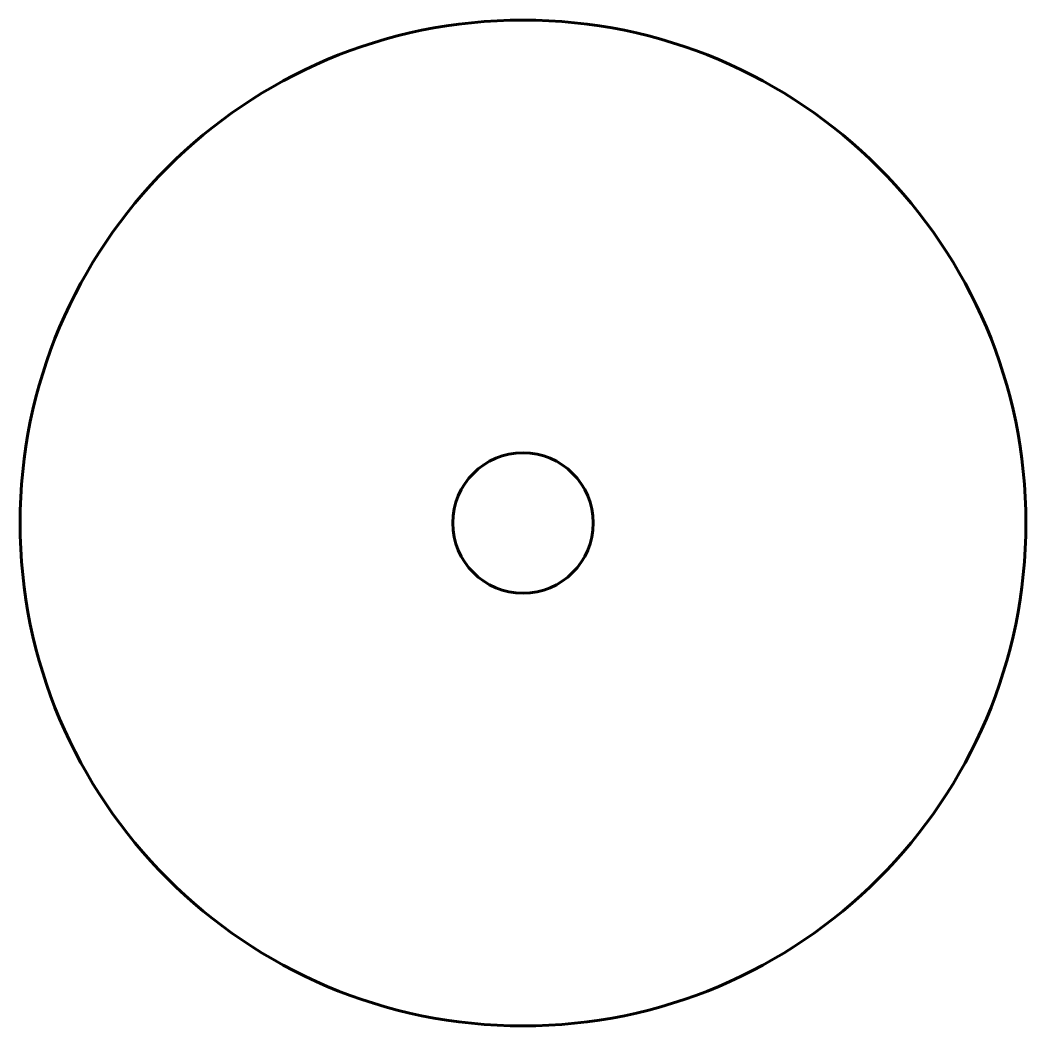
# Model space of a CAD drawing. Header units: millimetres. Extents: x -275 to 275, y -275 to 275.
import ezdxf

# ---------------------------------------------------------------- set-up
doc = ezdxf.new("R2010")
doc.units = ezdxf.units.MM
doc.linetypes.add('K5LT_BASIC', pattern=[0])
doc.layers.add('Системный слой', color=7, linetype='Continuous')

msp = doc.modelspace()

# ---------------------------------------------------------------- linework, layer by layer
at = {"layer": 'Системный слой', "color": 5, "linetype": 'K5LT_BASIC', "lineweight": 60, "true_color": 0x0000ff}
for radius in [275, 38.4]:
    msp.add_circle((0, 0), radius, dxfattribs=at)

doc.saveas('drawing.dxf')
